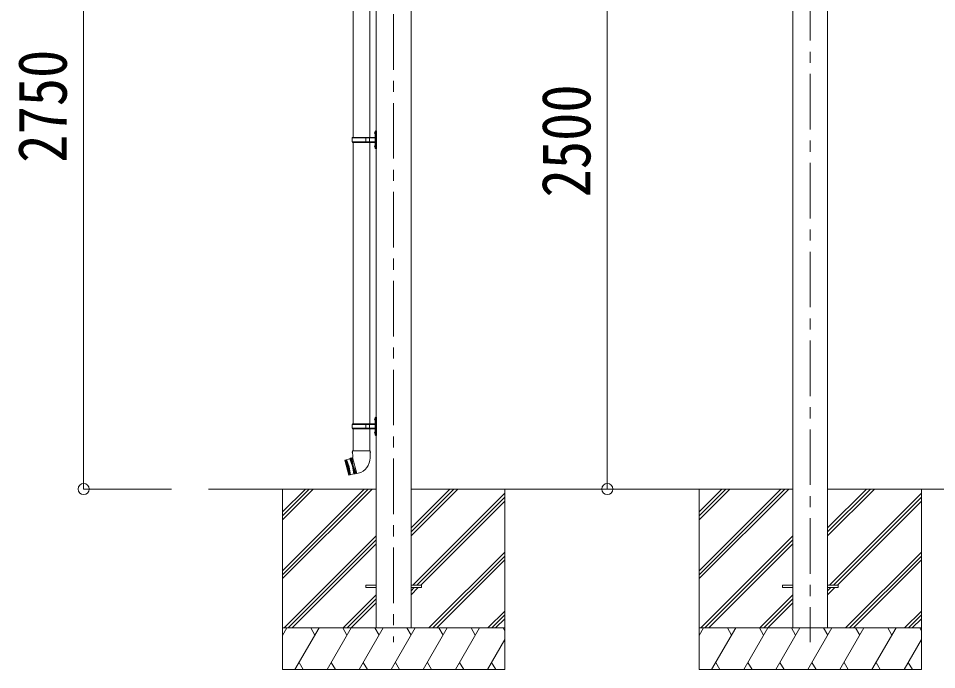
# Model space of a CAD drawing. Units: millimetres at full size, sheet at 1:40. Extents: x -11243 to 11243, y -7760 to 7760.
# Drawn here: x 953 to 4259, y -5356 to -3011 of the extents above; entities that cross this region are included whole.
import ezdxf
from ezdxf.enums import TextEntityAlignment as Align

# ---------------------------------------------------------------- set-up
doc = ezdxf.new("R2010")
doc.units = ezdxf.units.MM
doc.header["$LTSCALE"] = 40
doc.header["$PDMODE"] = 32
doc.header["$PDSIZE"] = 40
doc.linetypes.add('CHAIN1', pattern=[8, 5, -1, 1, -1])
doc.layers.add('0-3_ELV2', color=4, linetype='Continuous', lineweight=9)
doc.layers.add('0-6_OTH_LINE', color=6, linetype='Continuous', lineweight=9)
doc.styles.add('ＭＳ ゴシック', font='')
doc.styles.get('ＭＳ ゴシック').set_extended_font_data('MS Gothic')

msp = doc.modelspace()

# ---------------------------------------------------------------- linework, layer by layer
at = {"layer": '0-3_ELV2', "color": 5, "linetype": 'CHAIN1'}
for p, q in [((3803.9, -1931.42), (3803.9, -5256.75)), ((2303.91, -2036.31), (2303.91, -5256.75))]:
    msp.add_line(p, q, dxfattribs=at)
at = {"layer": '0-3_ELV2'}
for p, q in [((3741.4, -2102.35), (3741.4, -5206.14)), ((3866.4, -2102.35), (3866.4, -5206.14)), ((2241.41, -2207.24), (2241.41, -5206.14)), ((2366.41, -2207.24), (2366.41, -5206.14)), ((2203.91, -5051.64), (2241.41, -5051.64)), ((2203.91, -5051.64), (2203.91, -5060.64)), ((2366.41, -5051.64), (2403.91, -5051.64)), ((2403.91, -5051.64), (2403.91, -5060.64)), ((3703.9, -5051.64), (3741.4, -5051.64)), ((3703.9, -5051.64), (3703.9, -5060.64)), ((3866.4, -5051.64), (3903.9, -5051.64)), ((3903.9, -5051.64), (3903.9, -5060.64)), ((2203.91, -5060.64), (2241.41, -5060.64)), ((2366.41, -5060.64), (2403.91, -5060.64)), ((3703.9, -5060.64), (3741.4, -5060.64)), ((3866.4, -5060.64), (3903.9, -5060.64))]:
    msp.add_line(p, q, dxfattribs=at)
at = {"layer": '0-3_ELV2', "color": 7}
for p, q in [((2158.06, -2429.14), (2158.02, -3440.13)), ((2217.76, -2429.14), (2217.72, -3440.13)), ((2235.57, -3422.99), (2237.62, -3423.99)), ((2236.84, -3420.99), (2237.48, -3420.99)), ((2236.84, -3420.99), (2236.84, -3429.29)), ((2236.84, -3429.29), (2237.48, -3429.29)), ((2237.48, -3420.99), (2237.48, -3429.29)), ((2237.48, -3420.99), (2237.88, -3421.39)), ((2237.48, -3429.29), (2237.88, -3428.89)), ((2237.62, -3423.99), (2238.23, -3425.14)), ((2239.88, -3416.64), (2237.88, -3418.64)), ((2237.88, -3418.64), (2237.91, -3479.64)), ((2237.88, -3421.39), (2237.88, -3428.89)), ((2239.88, -3416.64), (2239.91, -3481.64)), ((2239.88, -3416.64), (2241.88, -3416.64)), ((2241.91, -3481.64), (2241.88, -3416.64)), ((2154.88, -3442.14), (2155.88, -3440.14)), ((2154.88, -3456.14), (2154.88, -3442.14)), ((2203.37, -3442.14), (2154.88, -3442.14)), ((2154.88, -3456.14), (2155.88, -3458.14)), ((2203.37, -3456.14), (2154.88, -3456.14)), ((2237.38, -3440.14), (2155.88, -3440.14)), ((2155.88, -3458.14), (2237.38, -3458.14)), ((2158.02, -3458.13), (2158.06, -4471.14)), ((2203.37, -3458.14), (2203.37, -3440.14)), ((2204.13, -3440.14), (2206.13, -3442.14)), ((2204.13, -3458.14), (2206.13, -3456.14)), ((2237.38, -3442.14), (2206.13, -3442.14)), ((2237.38, -3456.14), (2206.13, -3456.14)), ((2216.5, -3442.14), (2214.5, -3440.14)), ((2216.5, -3456.14), (2214.5, -3458.14)), ((2216.5, -3456.14), (2216.5, -3442.14)), ((2217.72, -3458.13), (2217.76, -4471.14)), ((2235.57, -3470.99), (2237.62, -3471.99)), ((2236.84, -3468.99), (2237.48, -3468.99)), ((2236.84, -3468.99), (2236.84, -3477.29)), ((2237.48, -3468.99), (2237.48, -3477.29)), ((2237.48, -3468.99), (2237.88, -3469.39)), ((2237.88, -3469.39), (2237.88, -3476.89)), ((2236.84, -3477.29), (2237.48, -3477.29)), ((2237.48, -3477.29), (2237.88, -3476.89)), ((2237.62, -3471.99), (2238.23, -3473.14)), ((2237.91, -3479.64), (2239.91, -3481.64)), ((2241.91, -3481.64), (2239.91, -3481.64)), ((2235.61, -4453.99), (2237.65, -4454.99)), ((2236.88, -4451.99), (2237.51, -4451.99)), ((2236.88, -4451.99), (2236.88, -4460.29)), ((2236.88, -4460.29), (2237.51, -4460.29)), ((2237.51, -4451.99), (2237.91, -4452.39)), ((2237.65, -4454.99), (2238.26, -4456.14)), ((2239.91, -4447.64), (2237.91, -4449.64)), ((2237.91, -4449.64), (2237.91, -4510.64)), ((2239.91, -4447.64), (2239.91, -4512.64)), ((2239.91, -4447.64), (2241.91, -4447.64)), ((2241.91, -4512.64), (2241.91, -4447.64)), ((2154.91, -4473.14), (2155.91, -4471.14)), ((2154.91, -4487.14), (2154.91, -4473.14)), ((2203.4, -4473.14), (2154.91, -4473.14)), ((2154.91, -4487.14), (2155.91, -4489.14)), ((2203.4, -4487.14), (2154.91, -4487.14)), ((2237.41, -4471.14), (2155.91, -4471.14)), ((2155.91, -4489.14), (2237.41, -4489.14)), ((2158.06, -4489.14), (2158.06, -4568.84)), ((2203.4, -4489.14), (2203.4, -4471.14)), ((2204.16, -4471.14), (2206.16, -4473.14)), ((2204.16, -4489.14), (2206.16, -4487.14)), ((2237.41, -4473.14), (2206.16, -4473.14)), ((2237.41, -4487.14), (2206.16, -4487.14)), ((2216.53, -4473.14), (2214.53, -4471.14)), ((2216.53, -4487.14), (2214.53, -4489.14)), ((2216.53, -4487.14), (2216.53, -4473.14)), ((2217.76, -4489.14), (2217.76, -4568.84)), ((2235.61, -4501.99), (2237.65, -4502.99)), ((2236.88, -4499.99), (2237.51, -4499.99)), ((2236.88, -4499.99), (2236.88, -4508.29)), ((2236.88, -4508.29), (2237.51, -4508.29)), ((2237.51, -4499.99), (2237.51, -4508.29)), ((2237.51, -4499.99), (2237.91, -4500.39)), ((2237.51, -4508.29), (2237.91, -4507.89)), ((2237.65, -4502.99), (2238.26, -4504.14)), ((2237.91, -4510.64), (2239.91, -4512.64)), ((2241.91, -4512.64), (2239.91, -4512.64)), ((2148.49, -4595.23), (2145.85, -4596.97)), ((2148.49, -4595.23), (2150.42, -4594.71)), ((2163.58, -4651.54), (2148.49, -4595.23)), ((2153.38, -4594.17), (2150.42, -4594.71)), ((2150.42, -4594.71), (2165.51, -4651.02)), ((2156.28, -4593.4), (2153.38, -4594.17)), ((2153.38, -4594.17), (2157.96, -4622.86)), ((2156.21, -4568.84), (2154.51, -4573.34)), ((2156.24, -4573.84), (2154.51, -4573.34)), ((2156.35, -4592.08), (2155.95, -4592.19)), ((2155.95, -4592.19), (2171.56, -4650.43)), ((2219.61, -4568.84), (2156.21, -4568.84)), ((2156.21, -4568.84), (2156.35, -4592.08)), ((2219.61, -4568.84), (2219.46, -4593.84)), ((2127.62, -4602.37), (2127.98, -4601.76)), ((2127.62, -4602.37), (2141.94, -4655.78)), ((2145.85, -4596.97), (2127.98, -4601.76)), ((2142.55, -4656.14), (2127.98, -4601.76)), ((2131.84, -4600.72), (2146.41, -4655.1)), ((2136.23, -4628.69), (2131.84, -4600.72)), ((2133.77, -4600.2), (2148.34, -4654.59)), ((2143.96, -4626.62), (2133.77, -4600.2)), ((2143.96, -4626.62), (2148.34, -4654.59)), ((2168.34, -4650), (2157.96, -4622.86)), ((2136.23, -4628.69), (2146.41, -4655.1)), ((2160.42, -4651.35), (2142.55, -4656.14)), ((2145.05, -4656.14), (2144.44, -4655.78)), ((2163.58, -4651.54), (2160.42, -4651.35)), ((2163.58, -4651.54), (2165.51, -4651.02)), ((2168.34, -4650), (2165.51, -4651.02)), ((2171.24, -4649.23), (2168.34, -4650)), ((2171.56, -4650.43), (2176.47, -4649.12)), ((1637.26, -4706.14), (2241.41, -4706.14)), ((1903.91, -4706.14), (1903.91, -5356.14)), ((1903.91, -5000.31), (2198.09, -4706.14)), ((1903.91, -5014.46), (2212.23, -4706.14)), ((1903.91, -5028.6), (2226.37, -4706.14)), ((1903.91, -4816.47), (2014.24, -4706.14)), ((1903.91, -4802.33), (2000.1, -4706.14)), ((1903.91, -4788.18), (1985.95, -4706.14)), ((2366.41, -4874.47), (2534.74, -4706.14)), ((2366.41, -4860.33), (2520.6, -4706.14)), ((2366.41, -4846.18), (2506.45, -4706.14)), ((2366.41, -4706.14), (3741.4, -4706.14)), ((2373.08, -5051.64), (2703.91, -4720.82)), ((2703.91, -4706.14), (2703.91, -5356.14)), ((3403.9, -4706.14), (3403.9, -5356.14)), ((3403.9, -5000.31), (3698.08, -4706.14)), ((3403.9, -5014.46), (3712.23, -4706.14)), ((3403.9, -5028.6), (3726.37, -4706.14)), ((3403.9, -4816.47), (3514.24, -4706.14)), ((3403.9, -4802.33), (3500.09, -4706.14)), ((3403.9, -4788.18), (3485.95, -4706.14)), ((3866.4, -4874.47), (4034.74, -4706.14)), ((3866.4, -4860.33), (4020.59, -4706.14)), ((3866.4, -4846.18), (4006.45, -4706.14)), ((3866.4, -4706.14), (5241.4, -4706.14)), ((3873.08, -5051.64), (4203.9, -4720.82)), ((4203.9, -4706.14), (4203.9, -5356.14)), ((2387.23, -5051.64), (2703.91, -4734.96)), ((2401.37, -5051.64), (2703.91, -4749.1)), ((3887.22, -5051.64), (4203.9, -4734.96)), ((3901.37, -5051.64), (4203.9, -4749.1)), ((1910.22, -5206.14), (2241.41, -4874.95)), ((1924.36, -5206.14), (2241.41, -4889.09)), ((3410.21, -5206.14), (3741.4, -4874.95)), ((3424.36, -5206.14), (3741.4, -4889.09)), ((1938.5, -5206.14), (2241.41, -4903.23)), ((3438.5, -5206.14), (3741.4, -4903.23)), ((2430.72, -5206.14), (2703.91, -4932.95)), ((2444.86, -5206.14), (2703.91, -4947.09)), ((3930.71, -5206.14), (4203.9, -4932.95)), ((3944.86, -5206.14), (4203.9, -4947.09)), ((2459, -5206.14), (2703.91, -4961.23)), ((3959, -5206.14), (4203.9, -4961.23)), ((2241.41, -5087.08), (2122.35, -5206.14)), ((2366.41, -5086.6), (2392.37, -5060.64)), ((2366.41, -5072.46), (2378.23, -5060.64)), ((3741.4, -5087.08), (3622.35, -5206.14)), ((3866.4, -5086.6), (3892.37, -5060.64)), ((3866.4, -5072.46), (3878.22, -5060.64)), ((2136.49, -5206.14), (2241.41, -5101.22)), ((2150.63, -5206.14), (2241.41, -5115.36)), ((3636.49, -5206.14), (3741.4, -5101.22)), ((3650.63, -5206.14), (3741.4, -5115.36)), ((2642.85, -5206.14), (2703.91, -5145.08)), ((4142.85, -5206.14), (4203.9, -5145.08)), ((2656.99, -5206.14), (2703.91, -5159.22)), ((2671.13, -5206.14), (2703.91, -5173.36)), ((4156.99, -5206.14), (4203.9, -5159.22)), ((4171.13, -5206.14), (4203.9, -5173.36)), ((2703.91, -5206.14), (1903.91, -5206.14)), ((1903.91, -5233.64), (1919.79, -5206.14)), ((1948.65, -5356.14), (2035.26, -5206.14)), ((2020.26, -5232.12), (2005.26, -5206.14)), ((2064.12, -5356.14), (2150.73, -5206.14)), ((2135.73, -5232.12), (2120.72, -5206.14)), ((2179.59, -5356.14), (2266.2, -5206.14)), ((2251.2, -5232.12), (2236.19, -5206.14)), ((2295.06, -5356.14), (2381.67, -5206.14)), ((2366.67, -5232.12), (2351.66, -5206.14)), ((2410.53, -5356.14), (2497.14, -5206.14)), ((2482.14, -5232.12), (2467.14, -5206.14)), ((2526, -5356.14), (2612.61, -5206.14)), ((2582.61, -5206.14), (2597.61, -5232.12)), ((2698.08, -5206.14), (2703.91, -5216.24)), ((4203.9, -5206.14), (3403.9, -5206.14)), ((3403.9, -5233.64), (3419.78, -5206.14)), ((3448.65, -5356.14), (3535.25, -5206.14)), ((3520.25, -5232.12), (3505.25, -5206.14)), ((3564.12, -5356.14), (3650.72, -5206.14)), ((3635.72, -5232.12), (3620.72, -5206.14)), ((3679.59, -5356.14), (3766.19, -5206.14)), ((3751.19, -5232.12), (3736.19, -5206.14)), ((3795.06, -5356.14), (3881.66, -5206.14)), ((3866.66, -5232.12), (3851.66, -5206.14)), ((3910.53, -5356.14), (3997.13, -5206.14)), ((3982.13, -5232.12), (3967.13, -5206.14)), ((4026, -5356.14), (4112.6, -5206.14)), ((4082.6, -5206.14), (4097.6, -5232.12)), ((4198.07, -5206.14), (4203.9, -5216.24)), ((2641.47, -5356.14), (2703.91, -5248)), ((4141.47, -5356.14), (4203.9, -5248)), ((1963.65, -5330.16), (1978.65, -5356.14)), ((2079.12, -5330.16), (2094.12, -5356.14)), ((2194.59, -5330.16), (2209.59, -5356.14)), ((2310.06, -5330.16), (2325.06, -5356.14)), ((2425.53, -5330.16), (2440.53, -5356.14)), ((2541, -5330.16), (2556, -5356.14)), ((2656.47, -5330.16), (2671.47, -5356.14)), ((3463.65, -5330.16), (3478.65, -5356.14)), ((3579.12, -5330.16), (3594.12, -5356.14)), ((3694.59, -5330.16), (3709.59, -5356.14)), ((3810.06, -5330.16), (3825.06, -5356.14)), ((3925.53, -5330.16), (3940.53, -5356.14)), ((4041, -5330.16), (4056, -5356.14)), ((4156.47, -5330.16), (4171.47, -5356.14)), ((1903.91, -5356.14), (2703.91, -5356.14)), ((3403.9, -5356.14), (4203.9, -5356.14))]:
    msp.add_line(p, q, dxfattribs=at)
at = {"layer": '0-3_ELV2', "color": 6}
for p, q in [((1187.63, -4706.14), (1503.87, -4706.14)), ((3073.07, -4706.14), (2669.91, -4706.14))]:
    msp.add_line(p, q, dxfattribs=at)
at = {"layer": '0-3_ELV2', "color": 7}
for points in [[(2235.57, -3427.29), (2237.62, -3426.29), (2238.23, -3425.14)], [(2235.57, -3475.29), (2237.62, -3474.29), (2238.23, -3473.14)], [(2235.61, -4458.29), (2237.65, -4457.29), (2238.26, -4456.14)], [(2237.51, -4451.99), (2237.51, -4460.29), (2237.91, -4459.89)], [(2235.61, -4506.29), (2237.65, -4505.29), (2238.26, -4504.14)], [(2219.61, -4568.84), (2221.11, -4573.34), (2219.58, -4573.84)], [(2145.85, -4596.97), (2156.03, -4623.38), (2160.42, -4651.35)]]:
    msp.add_lwpolyline(points, dxfattribs=at)
for centre, radius, start, end in [((2241.17, -3425.14), 6, 136.21765, 223.78235), ((2241.17, -3473.14), 6, 136.21765, 223.78235), ((2237.38, -3439.64), 0.5, 270, 0), ((2237.38, -3441.64), 0.5, 270, 0), ((2237.38, -3456.64), 0.5, 0, 90), ((2237.38, -3458.64), 0.5, 0, 90), ((2241.21, -4456.14), 6, 136.21765, 223.78235), ((2237.41, -4470.64), 0.5, 270, 0), ((2237.41, -4472.64), 0.5, 270, 0), ((2237.41, -4487.64), 0.5, 0, 90), ((2237.41, -4489.64), 0.5, 0, 90), ((2241.21, -4504.14), 6, 136.21765, 223.78235), ((2161.46, -4593.1), 58, 285, 359.65623)]:
    msp.add_arc(centre, radius, start, end, dxfattribs=at)
at = {"layer": '0-3_ELV2', "color": 6}
for p in [(1187.63, -4706.14), (3073.07, -4706.14)]:
    msp.add_point(p, dxfattribs=at)
at = {"layer": '0-6_OTH_LINE'}
for p, q in [((1187.63, -4706.14), (1187.63, -1956.47)), ((3073.07, -2206.14), (3073.07, -4706.14))]:
    msp.add_line(p, q, dxfattribs=at)

# ---------------------------------------------------------------- texts
at = {"layer": '0-3_ELV2', "color": 7, "style": 'ＭＳ ゴシック', "width": 0.85}
for s, p in [('2750', (1179.63, -3531.3)), ('2500', (3065.07, -3656.14))]:
    msp.add_text(s, height=176, rotation=90, dxfattribs=at).set_placement(p, align=Align.BOTTOM_LEFT)

doc.saveas('drawing.dxf')
